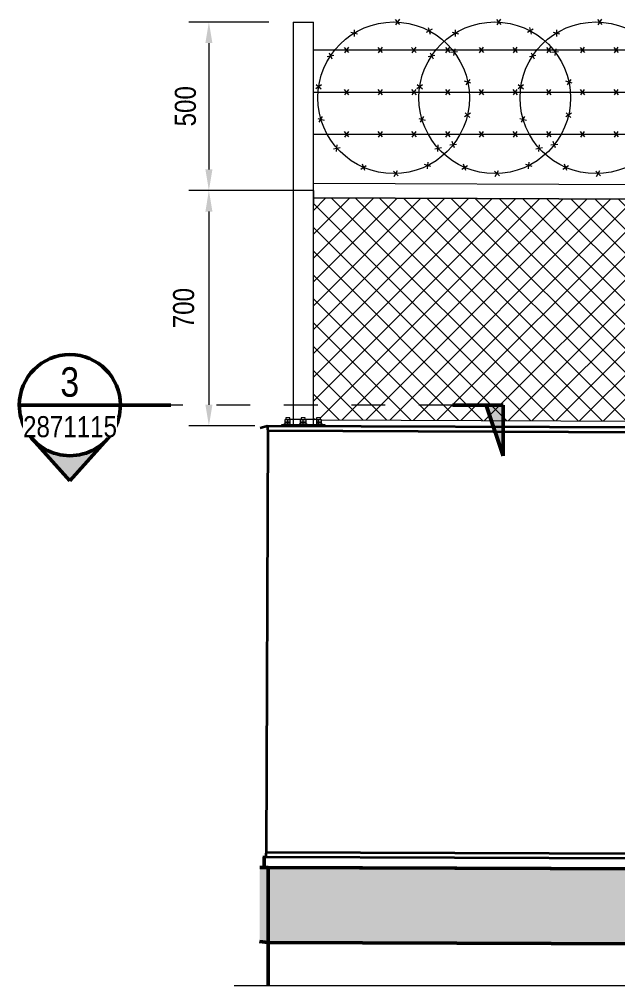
# Model space of a CAD drawing. Header units: metres. Extents: x 1 to 24, y 2 to 1737.
# Drawn here: x 13.253 to 15.032, y 19.115 to 21.982 of the extents above; entities that cross this region are included whole.
import ezdxf

# ---------------------------------------------------------------- set-up
doc = ezdxf.new("R2010")
doc.units = ezdxf.units.M
doc.linetypes.add('Dot_Section Line', pattern=[0.02, 0, -0.02])
doc.layers.get('Defpoints').update_dxf_attribs({"color": 41})
for name, color, linetype, lineweight in [('BRIDGE-HDRAIL', 7, 'Continuous', 18), ('D-BDGE', 7, 'Continuous', 13), ('D-BDGE-FLOOR', 7, 'Continuous', 50), ('D-BDGE-FLOOR-PAT', 7, 'Continuous', 50), ('D-BDGE-FRAMING', 7, 'Continuous', 50), ('D-BDGE-GEN-MOD', 7, 'Continuous', 35), ('D-BDGE-HDRAIL', 7, 'Continuous', 18), ('D-BDGE-LINE', 7, 'Continuous', 9), ('D-ENHA-ANNO-TEXT', 7, 'Continuous', 9), ('D-ENHA-TEXT-DIMS', 7, 'Continuous', 9)]:
    doc.layers.add(name, color=color, linetype=linetype, lineweight=lineweight)
doc.styles.add('Arial Narrow_6', font='ARIALN.TTF', dxfattribs={"height": 0.0625})
doc.styles.add('Arial Narrow_7', font='ARIALN.TTF', dxfattribs={"height": 0.0875})
doc.dimstyles.new('Dimension_Standard_O__mm__3', dxfattribs={"dimscale": 0.3048, "dimtxt": 0.063964, "dimasz": 0.205052, "dimexe": 0.19685, "dimexo": 0.123031, "dimgap": 0.123031, "dimtad": 1, "dimdec": 0, "dimlfac": 1000, "dimzin": 0, "dimdsep": 46, "dimtxsty": 'Arial Narrow_6', "dimsah": 1, "dimcen": 0.09, "dimaunit": 1, "dimadec": 4, "dimazin": 0, "dimtfac": 1, "dimtdec": 4, "dimtix": 1, "dimtmove": 0, "dimatfit": 3, "dimfxl": 1, "dimtvp": 1, "dimtfill": 1, "dimtolj": 1, "dimtzin": 0, "dimlwd": 18, "dimlwe": 18, "dimarcsym": 2})

# ---------------------------------------------------------------- blocks, each defined once
blk = doc.blocks.new('08_ADC_Barrier_Precast_T2D_MBP-02-B - MBP-02-B-7218747-Section 36')
at = {"layer": 'D-BDGE-GEN-MOD'}
for p, q in [((-426.9353, 20.77), (-426.9143, 20.7762)), ((-426.9143, 20.7762), (-422.4492, 20.7584)), ((-426.9143, 20.7762), (-426.913, 20.7612)), ((-426.913, 20.7612), (-426.918, 19.5112)), ((-422.4492, 20.7434), (-426.913, 20.7612)), ((-422.4542, 19.4934), (-422.4492, 20.7434)), ((-422.4492, 20.7434), (-422.4492, 20.7584)), ((-426.918, 19.5112), (-426.9194, 19.4962)), ((-426.918, 19.5112), (-422.4542, 19.4934)), ((-426.9194, 19.4962), (-426.9279, 19.4963)), ((-422.4543, 19.4784), (-426.9194, 19.4962)), ((-422.4543, 19.4784), (-422.4542, 19.4934))]:
    blk.add_line(p, q, dxfattribs=at)
blk = doc.blocks.new('Upstand North - Upstand North-7372798-Section 36')
at = {"layer": 'D-BDGE-FRAMING'}
for p, q in [((-426.924, 19.4656), (-426.9239, 19.4962)), ((-422.9757, 19.4531), (-426.924, 19.4656))]:
    blk.add_line(p, q, dxfattribs=at)
at = {"layer": 'D-BDGE-FRAMING', "color": 250, "true_color": 0x303030}
blk.add_line((-426.924, 19.4656), (-426.9365, 19.4657), dxfattribs=at)
blk = doc.blocks.new('Railing - 2935-7669619-Section 36')
at = {"layer": 'D-BDGE-HDRAIL', "lineweight": 9, "true_color": 0x969696}
h = blk.add_hatch(dxfattribs=at)
h.set_pattern_fill('FP_4', color=252, style=0, pattern_type=2)
h.set_pattern_definition([(45, (-425.33, 20.789), (-0.0353553, 0.0353553), []), (135, (-425.33, 20.789), (-0.0353553, -0.0353553), [])])
h.paths.add_polyline_path([(-423.8927, 20.7837), (-423.8927, 21.4417), (-425.4002, 21.4475), (-426.7774, 21.4524), (-426.7774, 20.7945), (-426.7681, 20.7945), (-426.7679, 20.7995), (-426.7561, 20.7995), (-426.7561, 20.7945), (-426.7541, 20.7945), (-426.7541, 20.7937), (-423.914, 20.7837), (-423.9138, 20.788), (-423.902, 20.788), (-423.902, 20.7837), (-423.8943, 20.7837)])
at = {"layer": 'BRIDGE-HDRAIL'}
for p, q in [((-425.3308, 21.4473), (-426.7774, 21.4524)), ((-426.7541, 20.7937), (-423.914, 20.7837)), ((-423.902, 20.7837), (-423.8927, 20.7837))]:
    blk.add_line(p, q, dxfattribs=at)
blk = doc.blocks.new('Railing - TopMount-End-7511104-Section 36')
at = {"layer": 'BRIDGE-HDRAIL'}
for p, q in [((-426.8377, 21.9745), (-426.8377, 20.7795)), ((-426.8377, 21.9745), (-426.7774, 21.9745)), ((-426.7774, 20.7795), (-426.7774, 21.9745)), ((-426.861, 20.7945), (-426.853, 20.7945)), ((-426.861, 20.7875), (-426.861, 20.7945)), ((-426.859, 20.7995), (-426.859, 20.7945)), ((-426.847, 20.7995), (-426.859, 20.7995)), ((-426.853, 20.7945), (-426.8476, 20.7945)), ((-426.853, 20.7875), (-426.853, 20.7945)), ((-426.8476, 20.7945), (-426.8476, 20.7795)), ((-426.8156, 20.7945), (-426.8476, 20.7945)), ((-426.847, 20.7945), (-426.847, 20.7995)), ((-426.8156, 20.7945), (-426.8076, 20.7945)), ((-426.8156, 20.7875), (-426.8156, 20.7945)), ((-426.8136, 20.7995), (-426.8136, 20.7945)), ((-426.8016, 20.7995), (-426.8136, 20.7995)), ((-426.8076, 20.7945), (-426.7996, 20.7945)), ((-426.8076, 20.7875), (-426.8076, 20.7945)), ((-426.8016, 20.7945), (-426.8016, 20.7995)), ((-426.7996, 20.7945), (-426.7996, 20.7875)), ((-426.7676, 20.7945), (-426.7995, 20.7945)), ((-426.7681, 20.7995), (-426.7681, 20.7945)), ((-426.7561, 20.7995), (-426.7681, 20.7995)), ((-426.7676, 20.7945), (-426.7621, 20.7945)), ((-426.7676, 20.7795), (-426.7676, 20.7945)), ((-426.7621, 20.7945), (-426.7541, 20.7945)), ((-426.7621, 20.7875), (-426.7621, 20.7945)), ((-426.7561, 20.7945), (-426.7561, 20.7995)), ((-426.7541, 20.7945), (-426.7541, 20.7875)), ((-426.8726, 20.7795), (-426.8726, 20.776)), ((-426.7426, 20.7795), (-426.8726, 20.7795)), ((-426.865, 20.7815), (-426.865, 20.7795)), ((-426.8476, 20.7815), (-426.865, 20.7815)), ((-426.861, 20.7875), (-426.853, 20.7875)), ((-426.861, 20.7815), (-426.861, 20.7875)), ((-426.853, 20.7875), (-426.861, 20.7875)), ((-426.853, 20.7875), (-426.8476, 20.7875)), ((-426.853, 20.7815), (-426.853, 20.7875)), ((-426.8476, 20.7875), (-426.853, 20.7875)), ((-426.8196, 20.7815), (-426.8196, 20.7795)), ((-426.7956, 20.7815), (-426.8196, 20.7815)), ((-426.8156, 20.7875), (-426.8076, 20.7875)), ((-426.8156, 20.7815), (-426.8156, 20.7875)), ((-426.8076, 20.7875), (-426.8156, 20.7875)), ((-426.8076, 20.7875), (-426.7996, 20.7875)), ((-426.8076, 20.7815), (-426.8076, 20.7875)), ((-426.7996, 20.7875), (-426.8076, 20.7875)), ((-426.7996, 20.7875), (-426.7996, 20.7815)), ((-426.7956, 20.7795), (-426.7956, 20.7815)), ((-426.7676, 20.7875), (-426.7621, 20.7875)), ((-426.7621, 20.7875), (-426.7676, 20.7875)), ((-426.7501, 20.7815), (-426.7676, 20.7815)), ((-426.7621, 20.7875), (-426.7541, 20.7875)), ((-426.7621, 20.7815), (-426.7621, 20.7875)), ((-426.7541, 20.7875), (-426.7621, 20.7875)), ((-426.7541, 20.7875), (-426.7541, 20.7815)), ((-426.7501, 20.7795), (-426.7501, 20.7815)), ((-426.7426, 20.7755), (-426.7426, 20.7795))]:
    blk.add_line(p, q, dxfattribs=at)
blk = doc.blocks.new('Railing - Railing-7517329-Section 36')
at = {"layer": 'BRIDGE-HDRAIL'}
for p, q in [((-424.6739, 21.4871), (-426.778, 21.4954)), ((-426.778, 21.453), (-424.6741, 21.4447))]:
    blk.add_line(p, q, dxfattribs=at)
for name in ['Railing - TopMount-End-7511104-Section 36', 'Railing - 2935-7669619-Section 36']:
    blk.add_blockref(name, (0, 0))
blk = doc.blocks.new('SC_DET_BREAK LINE - Std Break-7694048-Section 36')
at = {"layer": 'D-BDGE-LINE', "lineweight": 13}
blk.add_line((-422.1461, 19.1148), (-427.0123, 19.1148), dxfattribs=at)
blk = doc.blocks.new('DIMBLOCK31-Section 36')
at = {"layer": 'D-ENHA-TEXT-DIMS', "color": 0, "lineweight": 18, "transparency": 16777216}
for p, q in [((13.9936, 21.9745), (13.756, 21.9745)), ((13.816, 21.912), (13.816, 21.537)), ((13.9536, 21.4745), (13.756, 21.4745))]:
    blk.add_line(p, q, dxfattribs=at)
at = {"layer": 'D-ENHA-TEXT-DIMS', "color": 0, "transparency": 16777216}
for points in [[(13.8056, 21.912), (13.8265, 21.912), (13.816, 21.9745)], [(13.8056, 21.537), (13.8265, 21.537), (13.816, 21.4745)]]:
    blk.add_solid(points, dxfattribs=at)
at = {"layer": 'Defpoints', "color": 0, "transparency": 16777216}
for p in [(14.0311, 21.9745), (13.816, 21.4745), (13.9911, 21.4745)]:
    blk.add_point(p, dxfattribs=at)
at = {"layer": 'D-ENHA-TEXT-DIMS', "color": 0, "lineweight": 18, "transparency": 16777216, "insert": (13.7466, 21.7245), "char_height": 0.0625, "width": 0.142549, "attachment_point": 5, "rotation": 90, "style": 'Arial Narrow_6', "bg_fill": 3, "box_fill_scale": 1.1, "bg_fill_color": 256, "bg_fill_true_color": 13158600, "bg_fill_transparency": 0}
blk.add_mtext('\\A1;500', dxfattribs=at)
blk = doc.blocks.new('DIMBLOCK32-Section 36')
at = {"layer": 'D-ENHA-TEXT-DIMS', "color": 0, "lineweight": 18, "transparency": 16777216}
for p, q in [((13.8227, 21.4745), (13.756, 21.4745)), ((13.816, 21.412), (13.816, 20.8387)), ((13.9519, 20.7762), (13.756, 20.7762))]:
    blk.add_line(p, q, dxfattribs=at)
at = {"layer": 'D-ENHA-TEXT-DIMS', "color": 0, "transparency": 16777216}
for points in [[(13.8056, 21.412), (13.8265, 21.412), (13.816, 21.4745)], [(13.8056, 20.8387), (13.8265, 20.8387), (13.816, 20.7762)]]:
    blk.add_solid(points, dxfattribs=at)
at = {"layer": 'Defpoints', "color": 0, "transparency": 16777216}
for p in [(13.8602, 21.4745), (13.816, 20.7762), (13.9894, 20.7762)]:
    blk.add_point(p, dxfattribs=at)
at = {"layer": 'D-ENHA-TEXT-DIMS', "color": 0, "lineweight": 18, "transparency": 16777216, "insert": (13.7413, 21.1254), "char_height": 0.0625, "width": 0.142549, "attachment_point": 5, "rotation": 90, "style": 'Arial Narrow_6', "bg_fill": 3, "box_fill_scale": 1.1, "bg_fill_color": 256, "bg_fill_true_color": 13158600, "bg_fill_transparency": 0}
blk.add_mtext('\\A1;700\u200e', dxfattribs=at)
blk = doc.blocks.new('Section - sectionTail-4870194-Section 36')
at = {"layer": 'D-ENHA-ANNO-TEXT'}
blk.add_hatch(color=256, dxfattribs=at).paths.add_polyline_path([(-420.8614, 20.2423), (-421.0114, 20.2923), (-421.0114, 20.2423)])
at = {"layer": 'D-ENHA-ANNO-TEXT', "lineweight": 50}
for p, q in [((-421.0114, 20.2423), (-421.0114, 20.3923)), ((-421.0114, 20.2423), (-421.0114, 20.2923)), ((-421.0114, 20.2923), (-420.8614, 20.2423)), ((-420.8614, 20.2423), (-421.0114, 20.2423))]:
    blk.add_line(p, q, dxfattribs=at)
blk = doc.blocks.new('Section - SectionHead-4898858-Section 36')
at = {"layer": 'D-ENHA-ANNO-TEXT'}
h = blk.add_hatch(color=256, dxfattribs=at)
edge = h.paths.add_edge_path()
edge.add_line((-420.7864, 22.3111), (-420.9113, 22.1993))
edge.add_arc((-421.0114, 22.3111), 0.15, 311.8277, 408.1723)
edge.add_line((-420.9113, 22.4229), (-420.7864, 22.3111))
at = {"layer": 'D-ENHA-ANNO-TEXT', "lineweight": 50}
for p, q in [((-420.7864, 22.3111), (-420.9113, 22.4229)), ((-420.9113, 22.1993), (-420.7864, 22.3111)), ((-421.0114, 22.1611), (-421.0114, 22.0111))]:
    blk.add_line(p, q, dxfattribs=at)
for start, end in [(90, 270), (270, 90)]:
    blk.add_arc((-421.0114, 22.3111), 0.15, start, end, dxfattribs=at)

msp = doc.modelspace()

# ---------------------------------------------------------------- hatches: boundary and pattern name
at = {"layer": 'D-BDGE-FLOOR-PAT', "true_color": 0xc0c0c0, "transparency": 33554496}
for points in [[(13.9914888, 19.2433835), (13.9921584, 19.4654697), (13.9672067, 19.46547), (13.9672048, 19.4648247), (13.9668715, 19.2459898), (13.9914736, 19.2433852)], [(18.500638, 19.2252416), (18.500638, 19.4512776), (13.9921627, 19.4654697), (13.9914736, 19.2433832), (17.2136714, 19.2304194)]]:
    msp.add_hatch(color=9, dxfattribs=at).paths.add_polyline_path(points)
h = msp.add_hatch(color=9, dxfattribs=at)
h.paths.add_polyline_path([(23.0327293, 19.4370113), (22.9876513, 19.4372147), (23.0077772, 19.4370898)])
h.paths.add_polyline_path([(13.9797484, 19.4655706), (13.9797484, 19.4655713), (13.9796824, 19.4655711)])
at = {"layer": 'D-BDGE-FLOOR-PAT', "true_color": 0xc0c0c0}
msp.add_hatch(color=9, dxfattribs=at).paths.add_polyline_path([(23.0319852, 19.2069997), (23.0318771, 19.2070112), (23.0070331, 19.2096426), (13.9668715, 19.2455918), (13.9921585, 19.242997), (23.0292372, 19.2070107)])

# ---------------------------------------------------------------- linework, layer by layer
at = {"layer": 'D-BDGE', "color": 8, "true_color": 0x808080}
for p, q in [((14.369093, 21.9818599), (14.3821513, 21.9667112)), ((14.3813449, 21.9824408), (14.3700921, 21.9659068)), ((14.669093, 21.9818599), (14.6821513, 21.9667112)), ((14.6813449, 21.9824408), (14.6700921, 21.9659068)), ((14.969093, 21.9818599), (14.9821513, 21.9667112)), ((14.9813449, 21.9824408), (14.9700921, 21.9659068)), ((14.23755, 21.9442968), (14.2568685, 21.9391204)), ((14.2473517, 21.9516705), (14.2473517, 21.9316705)), ((14.4783842, 21.9532994), (14.4611876, 21.9430877)), ((14.4670395, 21.9579623), (14.4724525, 21.9387087)), ((14.53755, 21.9442968), (14.5568685, 21.9391204)), ((14.5473517, 21.9516705), (14.5473517, 21.9316705)), ((14.7783842, 21.9532994), (14.7611876, 21.9430877)), ((14.7670395, 21.9579623), (14.7724525, 21.9387087)), ((14.83755, 21.9442968), (14.8568685, 21.9391204)), ((14.8473517, 21.9516705), (14.8473517, 21.9316705)), ((14.1261602, 21.8915403), (22.8661602, 21.8915403)), ((14.1727482, 21.8831127), (14.1812191, 21.8649952)), ((14.2177821, 21.8991942), (14.2306535, 21.8838864)), ((14.2300401, 21.8996248), (14.2185853, 21.88323)), ((14.3177821, 21.8991942), (14.3306535, 21.8838864)), ((14.3300401, 21.8996248), (14.3185853, 21.88323)), ((14.4177821, 21.8991942), (14.4306535, 21.8838864)), ((14.4300401, 21.8996248), (14.4185853, 21.88323)), ((14.4727482, 21.8831127), (14.4812191, 21.8649952)), ((14.5177821, 21.8991942), (14.5306535, 21.8838864)), ((14.5300401, 21.8996248), (14.5185853, 21.88323)), ((14.553947, 21.8858004), (14.5340439, 21.8838333)), ((14.5456451, 21.8948294), (14.5423938, 21.8750954)), ((14.6177821, 21.8991942), (14.6306535, 21.8838864)), ((14.6300401, 21.8996248), (14.6185853, 21.88323)), ((14.7177821, 21.8991942), (14.7306535, 21.8838864)), ((14.7300401, 21.8996248), (14.7185853, 21.88323)), ((14.7727482, 21.8831127), (14.7812191, 21.8649952)), ((14.8177821, 21.8991942), (14.8306535, 21.8838864)), ((14.8300401, 21.8996248), (14.8185853, 21.88323)), ((14.853947, 21.8858004), (14.8340439, 21.8838333)), ((14.8456451, 21.8948294), (14.8423938, 21.8750954)), ((14.9177821, 21.8991942), (14.9306535, 21.8838864)), ((14.9300401, 21.8996248), (14.9185853, 21.88323)), ((15.0177821, 21.8991942), (15.0306535, 21.8838864)), ((15.0300401, 21.8996248), (15.0185853, 21.88323)), ((14.1669921, 21.8722816), (14.1866847, 21.8757747)), ((14.4669921, 21.8722816), (14.4866847, 21.8757747)), ((14.7669921, 21.8722816), (14.7866847, 21.8757747)), ((14.5938086, 21.7926505), (14.5749458, 21.7992984)), ((14.5901123, 21.8043459), (14.5788088, 21.7878464)), ((14.8938086, 21.7926505), (14.8749458, 21.7992984)), ((14.8901123, 21.8043459), (14.8788088, 21.7878464)), ((14.1261602, 21.7665403), (22.8661602, 21.7665403)), ((14.1335771, 21.7771605), (14.1499367, 21.7886655)), ((14.134204, 21.78941), (14.1495511, 21.7765856)), ((14.2177821, 21.7741684), (14.2306535, 21.7588607)), ((14.2300401, 21.774599), (14.2185853, 21.7582043)), ((14.3177821, 21.7741684), (14.3306535, 21.7588607)), ((14.3300401, 21.774599), (14.3185853, 21.7582043)), ((14.4177821, 21.7741684), (14.4306535, 21.7588607)), ((14.4300401, 21.774599), (14.4185853, 21.7582043)), ((14.4335771, 21.7771605), (14.4499367, 21.7886655)), ((14.434204, 21.78941), (14.4495511, 21.7765856)), ((14.5177821, 21.7741684), (14.5306535, 21.7588607)), ((14.5300401, 21.774599), (14.5185853, 21.7582043)), ((14.6177821, 21.7741684), (14.6306535, 21.7588607)), ((14.6300401, 21.774599), (14.6185853, 21.7582043)), ((14.7177821, 21.7741684), (14.7306535, 21.7588607)), ((14.7300401, 21.774599), (14.7185853, 21.7582043)), ((14.7335771, 21.7771605), (14.7499367, 21.7886655)), ((14.734204, 21.78941), (14.7495511, 21.7765856)), ((14.8177821, 21.7741684), (14.8306535, 21.7588607)), ((14.8300401, 21.774599), (14.8185853, 21.7582043)), ((14.9177821, 21.7741684), (14.9306535, 21.7588607)), ((14.9300401, 21.774599), (14.9185853, 21.7582043)), ((15.0177821, 21.7741684), (15.0306535, 21.7588607)), ((15.0300401, 21.774599), (15.0185853, 21.7582043)), ((14.138975, 21.6882019), (14.1583093, 21.6830847)), ((14.1435954, 21.6768398), (14.1535422, 21.6941909)), ((14.438975, 21.6882019), (14.4583093, 21.6830847)), ((14.4435954, 21.6768398), (14.4535422, 21.6941909)), ((14.5920703, 21.7035453), (14.5748425, 21.6933863)), ((14.5904652, 21.6913852), (14.5761935, 21.7053966)), ((14.738975, 21.6882019), (14.7583093, 21.6830847)), ((14.7435954, 21.6768398), (14.7535422, 21.6941909)), ((14.8920703, 21.7035453), (14.8748425, 21.6933863)), ((14.8904652, 21.6913852), (14.8761935, 21.7053966)), ((14.1261602, 21.6415403), (22.8661602, 21.6415403)), ((14.2177821, 21.6491684), (14.2306535, 21.6338607)), ((14.2300401, 21.649599), (14.2185853, 21.6332043)), ((14.3177821, 21.6491684), (14.3306535, 21.6338607)), ((14.3300401, 21.649599), (14.3185853, 21.6332043)), ((14.4177821, 21.6491684), (14.4306535, 21.6338607)), ((14.4300401, 21.649599), (14.4185853, 21.6332043)), ((14.5177821, 21.6491684), (14.5306535, 21.6338607)), ((14.5300401, 21.649599), (14.5185853, 21.6332043)), ((14.6177821, 21.6491684), (14.6306535, 21.6338607)), ((14.6300401, 21.649599), (14.6185853, 21.6332043)), ((14.7177821, 21.6491684), (14.7306535, 21.6338607)), ((14.7300401, 21.649599), (14.7185853, 21.6332043)), ((14.8177821, 21.6491684), (14.8306535, 21.6338607)), ((14.8300401, 21.649599), (14.8185853, 21.6332043)), ((14.9177821, 21.6491684), (14.9306535, 21.6338607)), ((14.9300401, 21.649599), (14.9185853, 21.6332043)), ((15.0177821, 21.6491684), (15.0306535, 21.6338607)), ((15.0300401, 21.649599), (15.0185853, 21.6332043)), ((14.1861631, 21.5985406), (14.2058449, 21.6020941)), ((14.1951609, 21.590205), (14.1968225, 21.6101358)), ((14.4861631, 21.5985406), (14.5058449, 21.6020941)), ((14.4951609, 21.590205), (14.4968225, 21.6101358)), ((14.5511504, 21.6114032), (14.5312414, 21.6094972)), ((14.544546, 21.6010675), (14.5375522, 21.6198048)), ((14.7861631, 21.5985406), (14.8058449, 21.6020941)), ((14.7951609, 21.590205), (14.7968225, 21.6101358)), ((14.8511504, 21.6114032), (14.8312414, 21.6094972)), ((14.844546, 21.6010675), (14.8375522, 21.6198048)), ((14.2668851, 21.537305), (14.2832093, 21.5488601)), ((14.2785666, 21.5335649), (14.2716302, 21.5523236)), ((14.4750558, 21.5452653), (14.4562135, 21.5519711)), ((14.4646955, 21.5386997), (14.466296, 21.5586356)), ((14.5668851, 21.537305), (14.5832093, 21.5488601)), ((14.5785666, 21.5335649), (14.5716302, 21.5523236)), ((14.7750558, 21.5452653), (14.7562135, 21.5519711)), ((14.7646955, 21.5386997), (14.766296, 21.5586356)), ((14.8668851, 21.537305), (14.8832093, 21.5488601)), ((14.8785666, 21.5335649), (14.8716302, 21.5523236)), ((14.3781113, 21.5175821), (14.3638827, 21.5316372)), ((14.3659453, 21.5160226), (14.3758388, 21.5334041)), ((14.6781113, 21.5175821), (14.6638827, 21.5316372)), ((14.6659453, 21.5160226), (14.6758388, 21.5334041)), ((14.9781113, 21.5175821), (14.9638827, 21.5316372)), ((14.9659453, 21.5160226), (14.9758388, 21.5334041))]:
    msp.add_line(p, q, dxfattribs=at)
at = {"layer": 'D-BDGE', "color": 7, "lineweight": 9, "true_color": 0xffffff}
msp.add_line((14.1261602, 21.4745403), (13.7561602, 21.4745403), dxfattribs=at)
at = {"layer": 'D-BDGE', "color": 6, "lineweight": 18, "true_color": 0xff00ff}
msp.add_line((14.1261602, 21.4740778), (14.1261602, 21.4311886), dxfattribs=at)
at = {"layer": 'D-BDGE', "color": 8, "true_color": 0x808080}
for centre in [(14.3642988, 21.7495403), (14.6642988, 21.7495403), (14.9642988, 21.7495403)]:
    msp.add_circle(centre, 0.225, dxfattribs=at)
at = {"layer": 'D-BDGE-FLOOR', "color": 250, "true_color": 0x303030}
msp.add_line((13.9831154, 19.4655433), (13.9672189, 19.4656727), dxfattribs=at)
at = {"layer": 'D-BDGE-FLOOR', "color": 251, "true_color": 0x545454}
msp.add_line((13.9921585, 19.4654698), (13.9831154, 19.4655433), dxfattribs=at)
at = {"layer": 'D-BDGE-FLOOR'}
for p, q in [((13.9914736, 19.2433832), (13.9921627, 19.4654697)), ((18.500638, 19.4512776), (13.9921627, 19.4654697)), ((13.991447, 19.243), (13.9665026, 19.2456314)), ((13.9665374, 19.2460254), (13.9914736, 19.2433832)), ((13.991447, 19.114801), (13.991447, 19.243)), ((13.991447, 19.243), (23.0320028, 19.207)), ((18.500638, 19.2252416), (13.9914736, 19.2433832))]:
    msp.add_line(p, q, dxfattribs=at)
at = {"layer": 'D-ENHA-ANNO-TEXT', "lineweight": 50}
msp.add_line((13.2534453, 20.8375342), (13.5534453, 20.8375342), dxfattribs=at)

# ---------------------------------------------------------------- block references
at = {"layer": 'BRIDGE-HDRAIL'}
msp.add_blockref('Railing - Railing-7517329-Section 36', (440.903702, 0), dxfattribs=at)
at = {"layer": 'D-BDGE-FRAMING'}
msp.add_blockref('Upstand North - Upstand North-7372798-Section 36', (440.903702, 0), dxfattribs=at)
at = {"layer": 'D-BDGE-GEN-MOD'}
msp.add_blockref('08_ADC_Barrier_Precast_T2D_MBP-02-B - MBP-02-B-7218747-Section 36', (440.903702, 0), dxfattribs=at)
at = {"layer": 'D-BDGE-LINE'}
msp.add_blockref('SC_DET_BREAK LINE - Std Break-7694048-Section 36', (440.903702, 0), dxfattribs=at)
at = {"layer": 'D-ENHA-ANNO-TEXT', "lineweight": 50, "extrusion": (0, 0, -1), "rotation": 270.0000000000005}
msp.add_blockref('Section - sectionTail-4870194-Section 36', (-34.9311792, -400.173816), dxfattribs=at)

# ---------------------------------------------------------------- next in the draw order: dimensions: what is measured, and where the dimension line sits
at = {"layer": 'D-ENHA-TEXT-DIMS', "lineweight": 18}
dim = msp.add_linear_dim(base=(13.8160486, 21.4745403), p1=(14.031124, 21.9745403), p2=(13.991075, 21.4745403), angle=90, dimstyle='Dimension_Standard_O__mm__3', override={"dimpost": '<>', "dimfxl": 0.501601}, dxfattribs=at)
dim.commit()
dim.dimension.update_dxf_attribs({"geometry": 'DIMBLOCK31-Section 36', "text_midpoint": (13.7466378, 21.7245403)})

# ---------------------------------------------------------------- next in the draw order: dimensions: what is measured, and where the dimension line sits
dim = msp.add_linear_dim(base=(13.8160486, 20.7762094), p1=(13.8602428, 21.4745403), p2=(13.9894399, 20.7762094), angle=90, text='700\u200e', dimstyle='Dimension_Standard_O__mm__3', override={"dimpost": '<>', "dimfxl": 0.710182}, dxfattribs=at)
dim.commit()
dim.dimension.update_dxf_attribs({"geometry": 'DIMBLOCK32-Section 36', "text_midpoint": (13.7413087, 21.1253749)})

# ---------------------------------------------------------------- next in the draw order: linework, layer by layer
at = {"layer": 'D-ENHA-ANNO-TEXT', "color": 7, "linetype": 'Dot_Section Line', "true_color": 0xffffff}
msp.add_line((14.538836, 20.8375342), (13.4534453, 20.8375342), dxfattribs=at)

# ---------------------------------------------------------------- next in the draw order: block references
at = {"layer": 'D-ENHA-ANNO-TEXT', "lineweight": 50, "extrusion": (0, 0, -1), "rotation": 270.0000000000006}
msp.add_blockref('Section - SectionHead-4898858-Section 36', (-35.7145206, -400.173816), dxfattribs=at)

# ---------------------------------------------------------------- next in the draw order: texts
at = {"layer": 'D-ENHA-ANNO-TEXT', "insert": (13.3753098, 20.9499579), "char_height": 0.0875, "attachment_point": 1, "style": 'Arial Narrow_7', "bg_fill": 3, "box_fill_scale": 1, "bg_fill_color": 256, "bg_fill_transparency": 0}
msp.add_mtext('3', dxfattribs=at)
at = {"layer": 'D-ENHA-ANNO-TEXT', "insert": (13.2645598, 20.8049424), "char_height": 0.0625, "attachment_point": 1, "style": 'Arial Narrow_6', "bg_fill": 3, "box_fill_scale": 1, "bg_fill_color": 256, "bg_fill_true_color": 13158600, "bg_fill_transparency": 0}
msp.add_mtext('2871115', dxfattribs=at)

doc.saveas('drawing.dxf')
